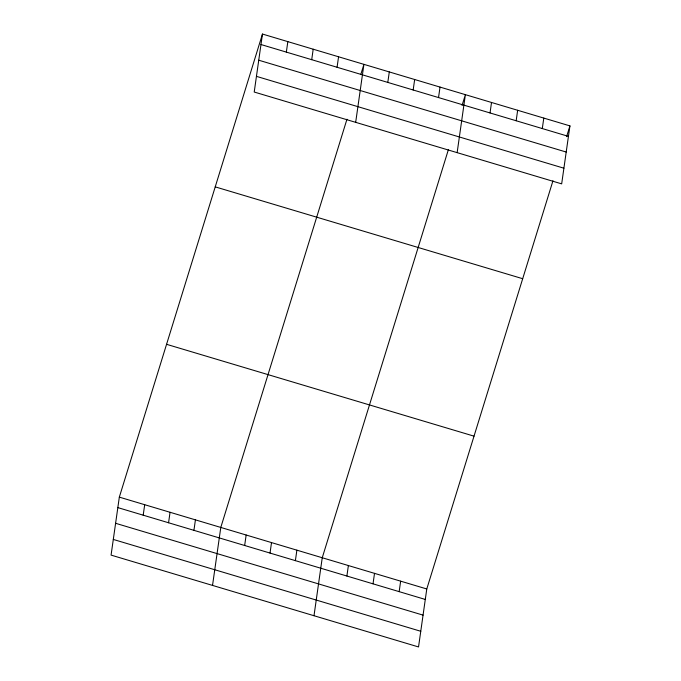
<?xml version="1.0" encoding="UTF-8"?>
<svg xmlns="http://www.w3.org/2000/svg" width="681" height="681" viewBox="0 0 681 681"><rect width="100%" height="100%" fill="white"/><g stroke="black" fill="none" stroke-linecap="round" stroke-linejoin="round"><path stroke-width="1.02" d="M262.466 34.05L254.217 92.029L561.672 183.87L569.929 125.891L262.466 34.05L119.328 497.13L111.071 555.109L418.534 646.95L426.783 588.971L552.972 180.746M143.197 515.194L144.695 504.706M168.565 522.77L170.054 512.282M193.932 530.346L195.421 519.858M286.343 52.105L287.833 41.626M212.532 585.413L220.789 527.443L346.969 119.218M311.711 59.681L313.2 49.202M244.658 545.498L246.156 535.019M337.069 67.266L338.568 56.778M270.025 553.074L271.515 542.595M355.678 122.333L363.926 64.354L360.904 74.152M295.392 560.65L296.882 550.171M387.804 82.418L389.294 71.931M314.001 615.726L322.249 557.748L448.43 149.522M413.171 89.994L414.661 79.515M346.893 576.032L348.383 565.553M438.53 97.57L440.028 87.091M373.026 583.838L374.516 573.359M457.138 152.646L465.387 94.668L462.058 105.444M399.16 591.644L400.649 581.165M490.031 112.952L491.52 102.473M516.164 120.758L517.654 110.279M542.297 128.564L543.796 118.085M566.592 136.668L569.929 125.891M260.976 44.529L568.431 136.37M258.746 60.209L566.2 152.042M256.448 76.357L563.902 168.198M215.23 186.866L522.685 278.708M166.564 344.314L474.019 436.155M119.328 497.13L426.783 588.971M117.839 507.609L425.293 599.45M115.6 523.289L423.063 615.13M113.301 539.437L420.764 631.278"/></g></svg>
